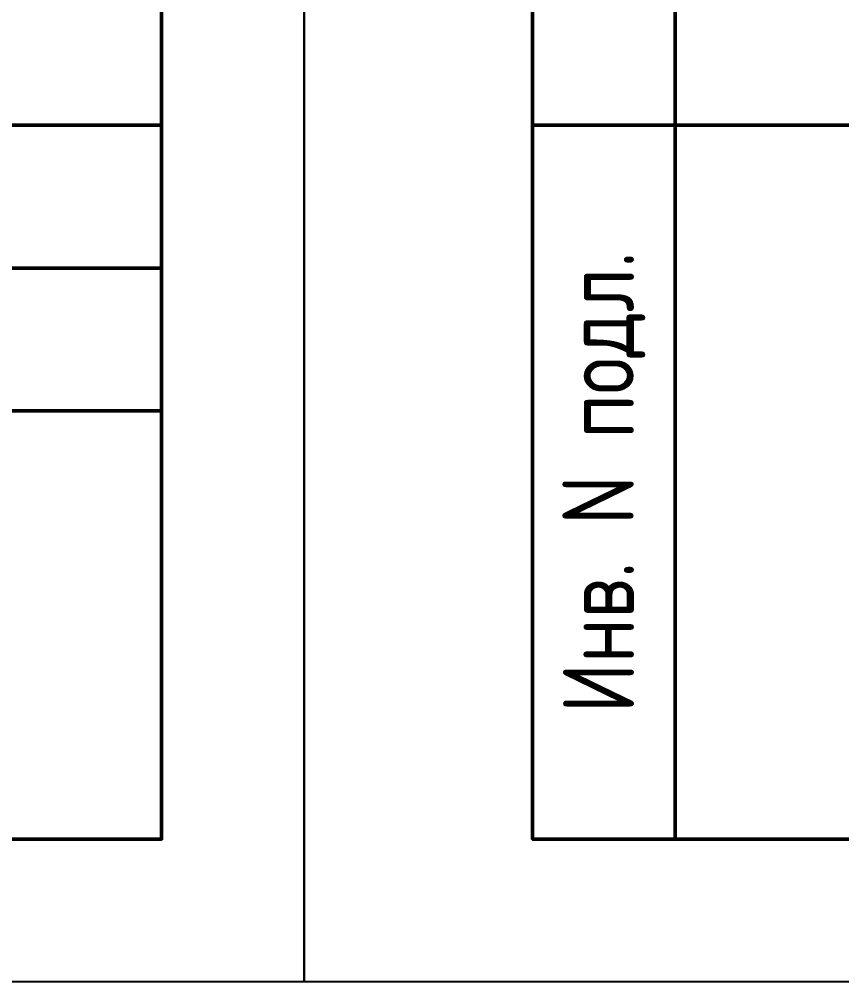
# Model space of a CAD drawing. Header units: millimetres. Extents: x -1036 to 2871, y -90 to 586.
# Drawn here: x -639.99 to -611.17, y 0 to 33.72 of the extents above; entities that cross this region are included whole.
import ezdxf

# ---------------------------------------------------------------- set-up
doc = ezdxf.new("R2010")
doc.units = ezdxf.units.MM
doc.styles.add('Gost_type_A', font='GOST_A.TTF')

# ---------------------------------------------------------------- blocks, each defined once
blk = doc.blocks.new('Формат_А4')
blk.add_lwpolyline([(0, 297), (0, 0), (-210, 0), (-210, 297)], close=True)
at = {"lineweight": 50}
blk.add_lwpolyline([(-190, 292), (-5, 292), (-5, 5), (-190, 5)], close=True, dxfattribs=at)
blk = doc.blocks.new('Штамп большой нижний текстовый')
at = {"lineweight": 50}
for points in [[(-120, 25), (0, 25), (0, 40), (-120, 40)], [(-20, 20), (-20, 25), (0, 25), (0, 20)], [(-20, 15), (-20, 20), (0, 20), (0, 15)], [(-50, 15), (0, 15), (0, 0), (-50, 0)]]:
    blk.add_lwpolyline(points, close=True, dxfattribs=at)
blk = doc.blocks.new('Штамп левый нижний')
at = {"lineweight": 50}
for points in [[(-12, 60), (-7, 60), (-7, 25), (-12, 25)], [(-7, 60), (0, 60), (0, 25), (-7, 25)], [(-12, 25), (-7, 25), (-7, 0), (-12, 0)], [(-7, 25), (0, 25), (0, 0), (-7, 0)]]:
    blk.add_lwpolyline(points, close=True, dxfattribs=at)
at = {"insert": (-9.5, 12.5), "char_height": 2.5, "width": 25, "attachment_point": 5, "rotation": 90, "style": 'Gost_type_A'}
blk.add_mtext('Инв. N подл.', dxfattribs=at)

msp = doc.modelspace()

# ---------------------------------------------------------------- block references
at = {"color": 1}
for name, p in [('Формат_А4', (-630, 0)), ('Формат_А4', (-420, 0)), ('Штамп левый нижний', (-610, 5)), ('Штамп большой нижний текстовый', (-635, 5))]:
    msp.add_blockref(name, p, dxfattribs=at)

doc.saveas('drawing.dxf')
